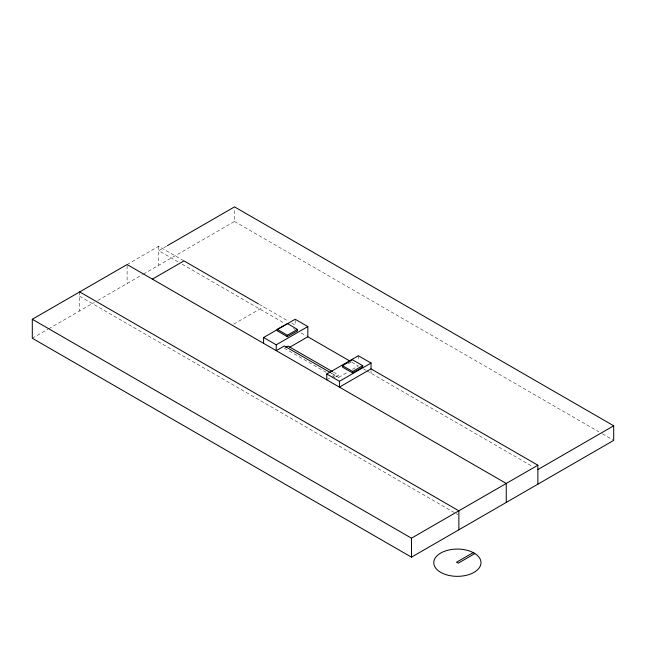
<?xml version="1.0" encoding="UTF-8"?>
<svg xmlns="http://www.w3.org/2000/svg" width="646" height="646" viewBox="0 0 646 646"><rect width="100%" height="100%" fill="white"/><g stroke="black" fill="none" stroke-linecap="round" stroke-linejoin="round"><path stroke-width="0.48" stroke-dasharray="3.23 2.42" d="M348.339 363.722L351.699 361.768M127.092 264.537L158.69 246.296L183.973 260.887M166.539 246.142L158.69 250.672L178.692 262.219M32.3 338.254L47.812 329.29M48.676 328.798L94.348 302.425M97.796 300.43L142.467 274.639M143.323 274.146L234.53 221.473L234.522 207.85M233.707 324.122L263.592 306.858M326.787 379.832L330.025 377.967M333.263 376.101L334.878 375.165L331.39 373.154M335.637 376.917L338.674 375.165L338.674 377.353L330.809 372.831M338.674 377.353L347.241 372.403M352.385 369.431L358.393 365.967L351.416 361.938M333.425 372.153L338.674 375.165M234.53 221.473L598.85 431.811M602.338 433.829L613.7 440.386M259.264 304.363L288.358 321.159M291.774 323.129L295.19 325.1L295.19 320.238M182.164 264.222L284.757 323.46M293.454 328.475L295.19 329.484M301.093 332.884L306.147 335.807M363.448 368.882L365.975 370.344M366.815 370.828L532.627 466.557M284.321 348.162L326.165 372.322M332.262 375.843L334.878 377.353L334.878 375.165M79.7 296.288L455.373 513.182M456.246 513.691L457.998 514.701M371.03 370.634L371.03 373.267M358.385 355.752L358.385 361.324M158.69 246.296L158.69 265.264M127.092 265.538L127.092 283.513M79.7 291.903L79.7 310.879"/><path stroke-width="0.97" d="M342.477 365.684L352.53 359.814L362.697 365.628L362.697 367.081L352.643 372.952L342.477 367.146L342.477 365.684L352.643 371.49L362.697 365.628M167.411 245.641L234.522 206.881L613.7 425.795L613.7 440.386L411.478 557.167L32.3 338.254L32.3 319.269L127.092 264.537L506.262 483.45L506.27 502.427M152.375 279.137L183.973 260.887L258.4 303.862M263.592 343.349L263.592 337.511L295.19 319.269L307.835 326.561L307.835 336.776L349.672 360.936M330.518 372.645L284.321 345.973L276.238 350.649L276.238 344.811L307.835 326.561M285.79 347.322L287.987 346.046L332.553 371.652M289.715 347.241L307.835 336.776M326.787 379.832L326.787 373.994L358.385 355.752L371.03 363.052L371.03 368.882L537.868 465.209L537.868 484.177M371.03 368.882L339.433 387.132L339.433 381.293L371.03 363.052M32.3 319.269L411.47 538.183L537.868 465.209M537.868 469.585L613.7 425.795M473.187 552.621L456.552 562.222L458.216 563.183L474.858 553.582M277.271 329.331L287.486 323.557L297.491 329.452L297.491 330.913L287.276 336.687L277.271 330.792L277.271 329.331L287.276 335.234L287.276 336.687M287.276 335.234L297.491 329.452M263.592 337.511L276.238 344.811M326.787 373.994L339.433 381.293M79.7 291.903L458.87 510.816L458.87 529.793M411.47 538.183L411.478 557.167M352.643 371.49L352.643 372.952M474.075 553.065L471.758 551.894A23.603 13.631 0 0 0 434.338 559.751A23.603 13.631 0 0 0 462.496 576.014A23.603 13.631 0 0 0 476.11 554.405L474.075 553.065"/></g></svg>
